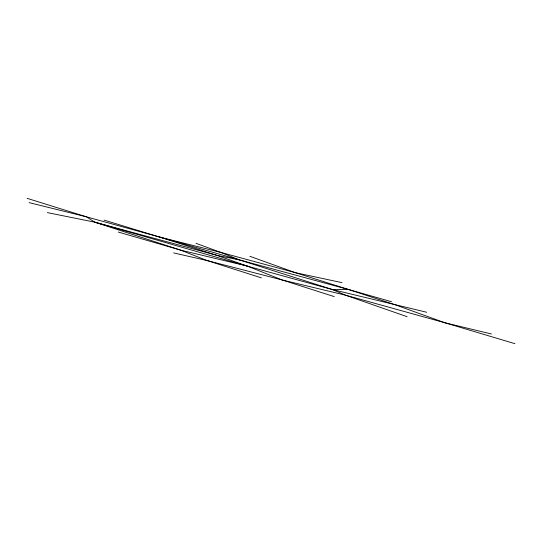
<?xml version="1.0" encoding="UTF-8"?>
<svg xmlns="http://www.w3.org/2000/svg" width="542" height="542" viewBox="0 0 542 542"><rect width="100%" height="100%" fill="white"/><g stroke="black" fill="none" stroke-linecap="round" stroke-linejoin="round"><path stroke-width="0.81" d="M47.344 212.613L94.708 222.152L247.159 266.054L332.802 289.665L348.492 289.489L391.541 301.738M514.9 343.669L444.772 322.734L395.884 305.031L348.492 289.489L239.381 259.882L217.071 255.397L94.708 222.152L86.435 216.82L27.1 198.331M342.043 282.646L295.404 272.694L220.784 252.403L159.572 237.05L86.435 216.82L29.133 202.633M173.623 252.918L206.787 260.465L282.253 280.004L345.511 295.187L444.772 322.734L491.431 333.994M426.71 312.267L332.802 289.665L239.381 259.882L159.572 237.05L104.023 220.072M334.211 296.603L282.253 280.004L247.159 266.054L180.662 250.133L118.291 232.044M348.492 289.489L295.404 272.694L249.821 256.278M159.572 237.05L217.071 255.397L247.159 266.054M261.386 277.863L206.787 260.465L180.662 250.133L94.708 222.152M407.144 316.704L345.511 295.187L332.802 289.665M195.974 243.317L220.784 252.403L239.381 259.882"/></g></svg>
